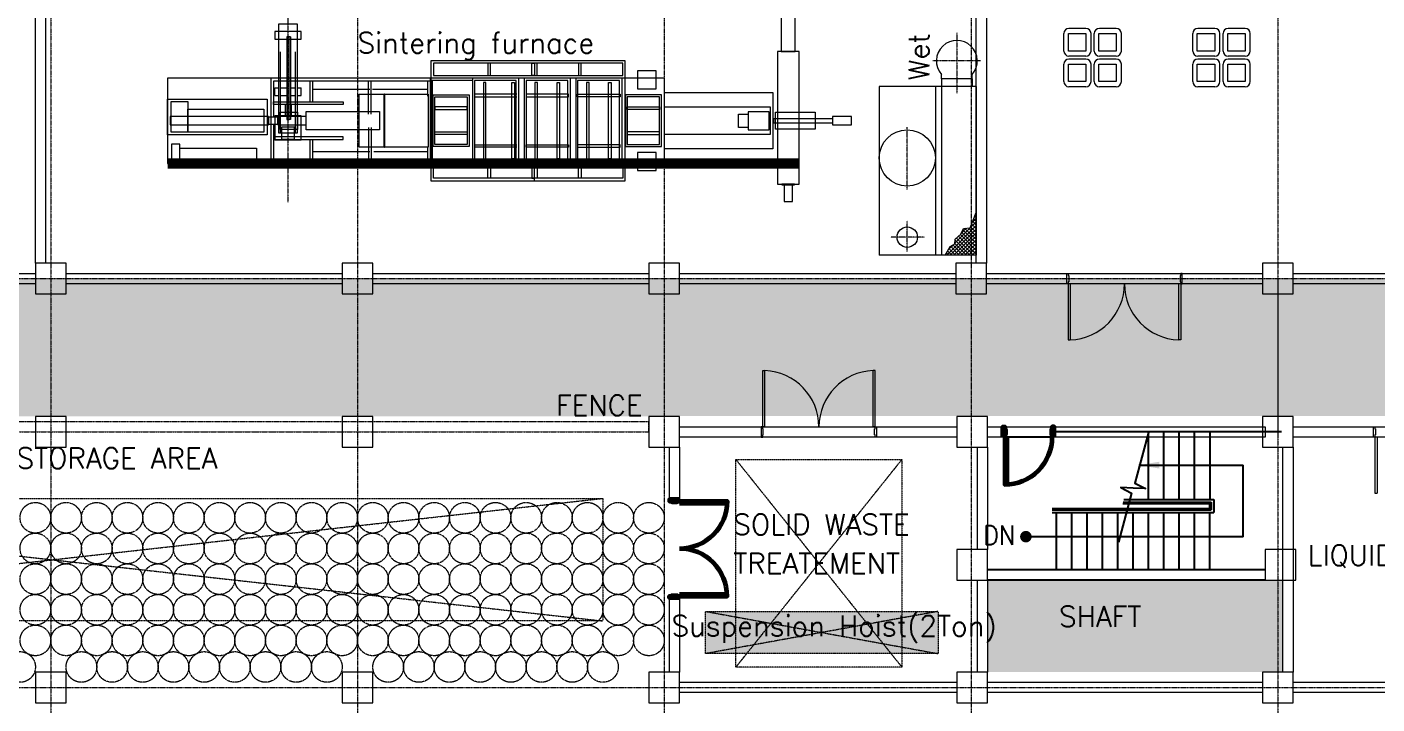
# Model space of a CAD drawing. Extents: x -59767 to 1106559, y -1290 to 1129522.
# Drawn here: x 73744 to 100148, y 266770 to 280020 of the extents above; entities that cross this region are included whole.
import ezdxf
from ezdxf.enums import TextEntityAlignment as Align

# ---------------------------------------------------------------- set-up
doc = ezdxf.new("R2010")
doc.units = 0
for name, pattern in [('CENTER', [2, 1.25, -0.25, 0.25, -0.25]), ('HID', [3, 2, -1]), ('PHANTOM', [2.5, 1.25, -0.25, 0.25, -0.25, 0.25, -0.25])]:
    doc.linetypes.add(name, pattern=pattern)
doc.layers.get('0').update_dxf_attribs({"linetype": 'CONTINUOUS', "lineweight": 9})
for name, color, linetype, lineweight in [('00_Crane', 1, 'CONTINUOUS', 15), ('100', 2, 'CONTINUOUS', 9), ('20', 1, 'CONTINUOUS', 9), ('COLUMN', 2, 'CONTINUOUS', 9), ('TEXT', 3, 'CONTINUOUS', 9), ('WALL', 7, 'CONTINUOUS', 9), ('WALL_200', 3, 'CONTINUOUS', 9), ('가는선', 1, 'CONTINUOUS', 9), ('가상선', 252, 'PHANTOM', 9), ('중간선', 5, 'CONTINUOUS', 9), ('중심선', 1, 'CENTER', 9)]:
    doc.layers.add(name, color=color, linetype=linetype, lineweight=lineweight)
doc.layers.add('HATCH', color=6, linetype='CONTINUOUS')
doc.styles.add('ROMANS', font='romans.shx', dxfattribs={"bigfont": 'whgtxt.shx'})
doc.styles.get("Standard").update_dxf_attribs({"font": 'romans.shx', "bigfont": 'whtgtxt.shx'})
pattern_1 = [(0, (0, 0), (12.7, 21.9970453), [0, -25.4])]

# ---------------------------------------------------------------- blocks, each defined once
blk = doc.blocks.new('column600')
at = {"layer": 'COLUMN', "linetype": 'Continuous'}
blk.add_lwpolyline([(-300, -300), (300, -300), (300, 300), (-300, 300)], close=True, dxfattribs=at)
blk = doc.blocks.new('*X71')
at = {"color": 0}
for p, q in [((10594, 10240), (10604, 10250)), ((10636, 10224), (10610, 10250)), ((10644, 10220), (10674, 10250)), ((10754, 10176), (10680, 10250)), ((10695, 10200), (10745, 10250)), ((10745, 10180), (10816, 10250)), ((11170, 9831), (10751, 10250)), ((10796, 10160), (10886, 10250)), ((11400, 9672), (10822, 10250)), ((10847, 10139), (10957, 10250)), ((10873, 10095), (11028, 10250)), ((10972, 9958), (10876, 10055)), ((10878, 10029), (11099, 10250)), ((11400, 9742), (10892, 10250)), ((10907, 9988), (11169, 10250)), ((10956, 9966), (11240, 10250)), ((11400, 9813), (10963, 10250)), ((11000, 9939), (11311, 10250)), ((11034, 9902), (11381, 10250)), ((11400, 9884), (11034, 10250)), ((11067, 9865), (11400, 10198)), ((11400, 9955), (11105, 10250)), ((11111, 9838), (11400, 10127)), ((11174, 9831), (11400, 10056)), ((11400, 10025), (11175, 10250)), ((11400, 10096), (11246, 10250)), ((11400, 10167), (11317, 10250)), ((11400, 10237), (11387, 10250)), ((11090, 9840), (11086, 9844)), ((11305, 9696), (11191, 9810)), ((11203, 9789), (11400, 9986)), ((11228, 9743), (11400, 9915)), ((11271, 9716), (11400, 9844)), ((11316, 9690), (11400, 9774)), ((11360, 9663), (11400, 9703))]:
    blk.add_line(p, q, dxfattribs=at)
blk = doc.blocks.new('A$C2DE71201')
at = {"color": 7, "lineweight": 60}
blk.add_line((0, 75), (-929, 75), dxfattribs=at)
blk.add_lwpolyline([(0, 35), (-930, 35, -0.414214), (0, 965, -0.414214)], format="xyb", dxfattribs=at)
for points in [[(0, 1000), (200, 1000), (200, 965), (150, 965), (150, 950), (50, 950), (50, 965), (0, 965)], [(0, 0), (200, 0), (200, 35), (150, 35), (150, 50), (50, 50), (50, 35), (0, 35)]]:
    blk.add_lwpolyline(points, close=True, dxfattribs=at)
blk.add_lwpolyline([(0, 35), (0, 75)], dxfattribs=at)
blk = doc.blocks.new('ARR')
blk.add_solid([(3, -0.5), (3, 0.5), (0, 0)])

msp = doc.modelspace()

# ---------------------------------------------------------------- hatches: boundary and pattern name
at = {"layer": '중간선', "transparency": 33554585}
h = msp.add_hatch(dxfattribs=at)
h.set_pattern_fill('DOTS', color=6, scale=100)
h.set_pattern_definition([(0, (227552.1, 300.01), (79.375, 158.75), [0, -158.75])])
edge = h.paths.add_edge_path()
edge.add_line((62208.2, 275094.9), (122858.2, 275094.9))
edge.add_line((122858.2, 275094.9), (122858.2, 289094.9))
edge.add_line((122858.2, 289094.9), (146256.8, 289094.9))
edge.add_line((146256.8, 289094.9), (146256.8, 286394.9))
edge.add_line((146256.8, 286394.9), (125558.2, 286394.9))
edge.add_line((125558.2, 286394.9), (125558.2, 267044.9))
edge.add_line((125558.2, 267044.9), (122858.2, 267044.9))
edge.add_line((122858.2, 267044.9), (122858.2, 272716.1))
edge.add_line((122858.2, 272716.1), (62208.5, 272694.8))
edge.add_line((62208.5, 272694.8), (62208.2, 275094.9))
at = {"layer": '중간선'}
h = msp.add_hatch(dxfattribs=at)
h.set_pattern_fill('TRIDOTS', color=1)
h.set_pattern_definition(pattern_1)
edge = h.paths.add_edge_path()
edge.add_line((62508.2, 274794.9), (123158.2, 274794.9))
edge.add_line((123158.2, 274794.9), (123158.2, 288794.9))
edge.add_line((123158.2, 288794.9), (146556.8, 288794.9))
edge.add_line((146556.8, 288794.9), (146556.8, 282394.9))
edge.add_line((146556.8, 282394.9), (125858.2, 282394.9))
edge.add_line((125858.2, 282394.9), (125858.2, 266744.9))
edge.add_line((125858.2, 266744.9), (123158.2, 266744.9))
edge.add_line((123158.2, 266744.9), (123158.2, 272416.1))
edge.add_line((123158.2, 272416.1), (62508.5, 272394.8))
edge.add_line((62508.5, 272394.8), (62508.2, 274794.8))
h = msp.add_hatch(dxfattribs=at)
h.set_pattern_fill('TRIDOTS', color=1)
h.set_pattern_definition(pattern_1)
edge = h.paths.add_edge_path()
edge.add_line((62508.2, 274794.9), (123158.2, 274794.9))
edge.add_line((123158.2, 274794.9), (123158.2, 288794.9))
edge.add_line((123158.2, 288794.9), (146556.8, 288794.9))
edge.add_line((146556.8, 288794.9), (146556.8, 282394.9))
edge.add_line((146556.8, 282394.9), (125858.2, 282394.9))
edge.add_line((125858.2, 282394.9), (125858.2, 266744.9))
edge.add_line((125858.2, 266744.9), (123158.2, 266744.9))
edge.add_line((123158.2, 266744.9), (123158.2, 272416.1))
edge.add_line((123158.2, 272416.1), (62508.5, 272394.8))
edge.add_line((62508.5, 272394.8), (62508.2, 274794.8))
h = msp.add_hatch(dxfattribs=at)
h.set_pattern_fill('ANGLE', color=1, scale=10)
h.set_pattern_definition([(0, (375, 194546.03), (0, 69.85), [50.8, -19.05]), (90, (375, 194546.03), (-69.85, 4e-15), [50.8, -19.05])])
h.paths.add_polyline_path([(92533.2, 269193.5), (92533.2, 267394.9), (98308.2, 267394.9), (98308.2, 269193.5)])
h = msp.add_hatch(color=1, dxfattribs=at)
h.dxf.hatch_style = 1
h.paths.add_polyline_path([(87014.2, 268582.6), (87014.2, 267755.7), (91564.8, 267755.7), (91564.8, 268582.6)])

# ---------------------------------------------------------------- linework, layer by layer
at = {"color": 7, "lineweight": 60}
for p, q in [((86508.2, 270700, -0.1), (87437.3, 270700, -0.1)), ((86508.2, 268920, -0.1), (87437.3, 268920, -0.1))]:
    msp.add_line(p, q, dxfattribs=at)
at = {"color": 7, "lineweight": 60, "elevation": -0.1}
for points in [[(86508.2, 270775), (86308.2, 270775), (86308.2, 270740), (86358.2, 270740), (86358.2, 270725), (86458.2, 270725), (86458.2, 270740), (86508.2, 270740)], [(86508.2, 268845), (86308.2, 268845), (86308.2, 268880), (86358.2, 268880), (86358.2, 268895), (86458.2, 268895), (86458.2, 268880), (86508.2, 268880)]]:
    msp.add_lwpolyline(points, close=True, dxfattribs=at)
for points in [[(86508.2, 270740), (87438.2, 270740, -0.4142136), (86508.2, 269810, -0.4142136)], [(86508.2, 268880), (87438.2, 268880, 0.4142136), (86508.2, 269810, 0.4142136)]]:
    msp.add_lwpolyline(points, format="xyb", dxfattribs=at)
for points in [[(86508.2, 270740), (86508.2, 270700)], [(86508.2, 268880), (86508.2, 268920)]]:
    msp.add_lwpolyline(points, dxfattribs=at)
at = {"layer": '00_Crane', "linetype": 'HID'}
for p, q in [((87607.3, 271556.2, -1), (90857.3, 267488.8)), ((87607.3, 267488.8), (90857.3, 271556.2, -1)), ((63437.1, 270794.8, -1), (85008.2, 268395.1, -1)), ((63503.6, 268395.1, -1), (85007.7, 270794.8, -1)), ((87014.2, 268582.6), (91564.8, 267755.7)), ((91564.8, 268582.6), (87014.2, 267755.7))]:
    msp.add_line(p, q, dxfattribs=at)
for points in [[(87607.3, 271556.2), (90857.3, 271556.2), (90857.3, 267488.8), (87607.3, 267488.8)], [(63437.1, 270794.8), (85007.7, 270794.8), (85007.7, 268395.1), (63437.1, 268395.1)], [(87014.2, 268582.6), (91564.8, 268582.6), (91564.8, 267755.7), (87014.2, 267755.7)]]:
    msp.add_lwpolyline(points, close=True, dxfattribs=at)
at = {"layer": '100'}
msp.add_line((92310.4, 278856.7), (92310.4, 275556.7), dxfattribs=at)
at = {"layer": '20'}
msp.add_lwpolyline([(91700.4, 275556.7), (91800.4, 275726.7), (91890.4, 275776.7), (91900.4, 275866.7), (92010.4, 275966.7), (92060.4, 276076.7), (92190.4, 276086.7), (92310.4, 276386.7), (92310.4, 275556.7), (91700.4, 275556.7)], dxfattribs=at)
at = {"layer": 'HATCH', "color": 7}
for p, q in [((92831.8, 272194.9), (92831.8, 271994.9)), ((93796.8, 271994.9), (92906.8, 271994.9)), ((98282.7, 272094.9), (93831.8, 272094.9)), ((95681, 270769.9), (95681, 272094.9)), ((95981, 270769.9), (95981, 272094.9)), ((96281, 270769.9), (96281, 272094.9)), ((96581, 270769.9), (96581, 272094.9)), ((96881, 272094.9), (96881, 270769.9)), ((95490.3, 271444.9), (97531, 271444.9)), ((97531, 270044.9), (97531, 271444.9)), ((86308.2, 270775, -0.1), (86508.2, 270775, -0.1)), ((95174.5, 270694.9), (96881, 270694.9)), ((95181.2, 270719.9), (96906, 270719.9)), ((95194.5, 270769.9), (96956, 270769.9)), ((96581, 270694.9), (96581, 270719.9)), ((96881, 270719.9), (96881, 270694.9)), ((96881, 270569.9), (96881, 270694.9)), ((96906, 270719.9), (96906, 270569.9)), ((96956, 270769.9), (96956, 270519.9)), ((93797.9, 270594.9), (96881, 270594.9)), ((93797.9, 270569.9), (96906, 270569.9)), ((93797.9, 270519.9), (96956, 270519.9)), ((93881, 269394.9), (93881, 270519.9)), ((94181, 269394.9), (94181, 270519.9)), ((94481, 269394.9), (94481, 270519.9)), ((94781, 269394.9), (94781, 270519.9)), ((95081, 269394.9), (95081, 270519.9)), ((95381, 269394.9), (95381, 270519.9)), ((95681, 269394.9), (95681, 270519.9)), ((95981, 269394.9), (95981, 270519.9)), ((96281, 269394.9), (96281, 270519.9)), ((96581, 270569.9), (96581, 270594.9)), ((96581, 269394.9), (96581, 270519.9)), ((96881, 269394.9), (96881, 270519.9)), ((97531, 270044.9), (93224.7, 270044.9)), ((97958.2, 269394.9), (92533.2, 269394.9)), ((97958.2, 269193.5, -0.9), (92533.2, 269193.5, -0.1)), ((86308.2, 268845, -0.1), (86508.2, 268845, -0.1))]:
    msp.add_line(p, q, dxfattribs=at)
msp.add_lwpolyline([(95685.7, 272111.3), (95413.4, 271095), (95621.2, 270984.7), (95381, 270994.8), (95140.7, 271004.8), (95348.5, 270894.5), (95092.4, 269938.6)], dxfattribs=at)
at = {"layer": 'HATCH', "color": 7, "const_width": 112.5}
msp.add_lwpolyline([(93337.2, 270044.9, -1), (93224.7, 270044.9, -1)], format="xyb", close=True, dxfattribs=at)
at = {"layer": 'WALL', "color": 0}
for p, q in [((94080.2, 275014.9), (94080.2, 275174.9)), ((96336.2, 275014.9), (96336.2, 275174.9)), ((94108.2, 274994.9), (94108.2, 273894.9)), ((94148.2, 274994.9), (94108.2, 274994.9)), ((94148.2, 274994.9), (94148.2, 273894.9)), ((96268.2, 274994.9), (96268.2, 273894.9)), ((96308.2, 274994.9), (96268.2, 274994.9)), ((96308.2, 274994.9), (96308.2, 273894.9)), ((94108.2, 273894.9), (94148.2, 273894.9)), ((96308.2, 273894.9), (96268.2, 273894.9)), ((88133.2, 272194.9), (88133.2, 273294.9)), ((88133.2, 273294.9), (88173.2, 273294.9)), ((88173.2, 272194.9), (88173.2, 273294.9)), ((90293.2, 272194.9), (90293.2, 273294.9)), ((90333.2, 273294.9), (90293.2, 273294.9)), ((90333.2, 272194.9), (90333.2, 273294.9)), ((88105.2, 272174.9), (88105.2, 272014.9)), ((88173.2, 272194.9), (88133.2, 272194.9)), ((90333.2, 272194.9), (90293.2, 272194.9)), ((90361.2, 272174.9), (90361.2, 272014.9)), ((100080.2, 272014.9), (100080.2, 272174.9)), ((100108.2, 271994.9), (100108.2, 270894.9)), ((100148.2, 271994.9), (100108.2, 271994.9)), ((100148.2, 271994.9), (100148.2, 270894.9)), ((100108.2, 270894.9), (100148.2, 270894.9))]:
    msp.add_line(p, q, dxfattribs=at)
for points in [[(94080.2, 274994.9), (94080.2, 275194.9), (94108.2, 275194.9), (94108.2, 275154.9), (94120.2, 275154.9), (94120.2, 275034.9), (94108.2, 275034.9), (94108.2, 274994.9)], [(96336.2, 274994.9), (96336.2, 275194.9), (96308.2, 275194.9), (96308.2, 275154.9), (96296.2, 275154.9), (96296.2, 275034.9), (96308.2, 275034.9), (96308.2, 274994.9)], [(88105.2, 272194.9), (88105.2, 271994.9), (88133.2, 271994.9), (88133.2, 272034.9), (88145.2, 272034.9), (88145.2, 272154.9), (88133.2, 272154.9), (88133.2, 272194.9)], [(90361.2, 272194.9), (90361.2, 271994.9), (90333.2, 271994.9), (90333.2, 272034.9), (90321.2, 272034.9), (90321.2, 272154.9), (90333.2, 272154.9), (90333.2, 272194.9)], [(100080.2, 271994.9), (100080.2, 272194.9), (100108.2, 272194.9), (100108.2, 272154.9), (100120.2, 272154.9), (100120.2, 272034.9), (100108.2, 272034.9), (100108.2, 271994.9)]]:
    msp.add_lwpolyline(points, close=True, dxfattribs=at)
for centre, start, end in [((94108.2, 274994.9), 272.08394, 0), ((96308.2, 274994.9), 180, 267.91606), ((88133.2, 272194.9), 0, 87.91606), ((90333.2, 272194.9), 92.08394, 180)]:
    msp.add_arc(centre, 1100, start, end, dxfattribs=at)
at = {"layer": 'WALL_200', "ltscale": 0.5}
for points in [[(74108.2, 281794.9), (74108.2, 275394.8), (73908.2, 275394.8), (73908.2, 281794.9)], [(92508.2, 281794.9), (92508.2, 275394.9), (92308.2, 275394.9), (92308.2, 281794.9)], [(72336.2, 275194.9), (73908.2, 275194.8), (73908.2, 274994.8), (72336.2, 274994.9)], [(74508.2, 275194.8), (79908.2, 275194.8), (79908.2, 274994.8), (74508.2, 274994.8)], [(80508.2, 275194.8), (85908.2, 275194.9), (85908.2, 274994.9), (80508.2, 274994.8)], [(86508.2, 275194.9), (91908.2, 275194.9), (91908.2, 274994.9), (86508.2, 274994.9)], [(92508.2, 275194.9), (97908.2, 275194.9), (97908.2, 274994.9), (92508.2, 274994.9)], [(98508.2, 275194.9), (103908.2, 275194.9), (103908.2, 274994.9), (98508.2, 274994.9)], [(86508.2, 272194.9), (91933.2, 272194.9), (91933.2, 271994.9), (86508.2, 271994.9)], [(92533.2, 272194.9), (97958.2, 272194.9), (97958.2, 271994.9), (92533.2, 271994.9)], [(92533.2, 272194.9), (97908.2, 272194.9), (97908.2, 271994.9), (92533.2, 271994.9)], [(98508.2, 272194.9), (103908.2, 272194.9), (103908.2, 271994.9), (98508.2, 271994.9)], [(86508.2, 271794.9), (86508.2, 270775), (86308.2, 270775), (86308.2, 271794.9)], [(92533.2, 271794.9), (92533.2, 269793.5), (92333.2, 269793.5), (92333.2, 271794.9)], [(98508.2, 271794.9), (98508.2, 267394.9), (98308.2, 267394.9), (98308.2, 271794.9)], [(86508.2, 267194.9), (91933.2, 267194.9), (91933.2, 266994.9), (86508.2, 266994.9)], [(92533.2, 267194.9), (97908.2, 267194.9), (97908.2, 266994.9), (92533.2, 266994.9)], [(98508.2, 267194.9), (103908.2, 267194.9), (103908.2, 266994.9), (98508.2, 266994.9)]]:
    msp.add_lwpolyline(points, close=True, dxfattribs=at)
at = {"layer": 'WALL_200', "ltscale": 0.5, "elevation": -0.1}
for points in [[(92533.2, 269193.5), (92533.2, 267394.9), (92333.2, 267394.9), (92333.2, 269193.5)], [(86508.2, 268845), (86508.2, 267394.9), (86308.2, 267394.9), (86308.2, 268845)]]:
    msp.add_lwpolyline(points, close=True, dxfattribs=at)
at = {"layer": '가상선', "lineweight": 9}
msp.add_lwpolyline([(62208.2, 272094.9), (85908.2, 272094.9), (85908.2, 272294.9), (62208.2, 272294.9)], close=True, dxfattribs=at)
at = {"layer": '가상선'}
for centre in [(73908.2, 270414.5), (74508.2, 270414.5), (75108.2, 270414.5), (75708.2, 270414.5), (76308.2, 270414.5), (76908.2, 270414.5), (77508.2, 270414.5), (78108.2, 270414.5), (78708.2, 270414.5), (79308.2, 270414.5), (79908.2, 270414.5), (80508.2, 270414.5), (81108.2, 270414.5), (81708.2, 270414.5), (82308.2, 270414.5), (82908.2, 270414.5), (83508.2, 270414.5), (84108.2, 270414.5), (84708.2, 270414.5), (85308.2, 270414.5), (85908.2, 270414.5), (73908.2, 269814.5), (74508.2, 269814.5), (75108.2, 269814.5), (75708.2, 269814.5), (76308.2, 269814.5), (76908.2, 269814.5), (77508.2, 269814.5), (78108.2, 269814.5), (78708.2, 269814.5), (79308.2, 269814.5), (79908.2, 269814.5), (80508.2, 269814.5), (81108.2, 269814.5), (81708.2, 269814.5), (82308.2, 269814.5), (82908.2, 269814.5), (83508.2, 269814.5), (84108.2, 269814.5), (84708.2, 269814.5), (85308.2, 269814.5), (85908.2, 269814.5), (73908.2, 269214.5), (74508.2, 269214.5), (75108.2, 269214.5), (75708.2, 269214.5), (76308.2, 269214.5), (76908.2, 269214.5), (77508.2, 269214.5), (78108.2, 269214.5), (78708.2, 269214.5), (79308.2, 269214.5), (79908.2, 269214.5), (80508.2, 269214.5), (81108.2, 269214.5), (81708.2, 269214.5), (82308.2, 269214.5), (82908.2, 269214.5), (83508.2, 269214.5), (84108.2, 269214.5), (84708.2, 269214.5), (85308.2, 269214.5), (85908.2, 269214.5), (73908.2, 268614.5), (74508.2, 268614.5), (75108.2, 268614.5), (75708.2, 268614.5), (76308.2, 268614.5), (76908.2, 268614.5), (77508.2, 268614.5), (78108.2, 268614.5), (78708.2, 268614.5), (79308.2, 268614.5), (79908.2, 268614.5), (80508.2, 268614.5), (81108.2, 268614.5), (81708.2, 268614.5), (82308.2, 268614.5), (82908.2, 268614.5), (83508.2, 268614.5), (84108.2, 268614.5), (84708.2, 268614.5), (85308.2, 268614.5), (85908.2, 268614.5), (73908.2, 268014.5), (74508.2, 268014.5), (75108.2, 268014.5), (75708.2, 268014.5), (76308.2, 268014.5), (76908.2, 268014.5), (77508.2, 268014.5), (78108.2, 268014.5), (78708.2, 268014.5), (79308.2, 268014.5), (79908.2, 268014.5), (80508.2, 268014.5), (81108.2, 268014.5), (81708.2, 268014.5), (82308.2, 268014.5), (82908.2, 268014.5), (83508.2, 268014.5), (84108.2, 268014.5), (84708.2, 268014.5), (85308.2, 268014.5), (85908.2, 268014.5), (73608.2, 267494.9), (74808.2, 267494.9), (75408.2, 267494.9), (76008.2, 267494.9), (76608.2, 267494.9), (77208.2, 267494.9), (77808.2, 267494.9), (78408.2, 267494.9), (79008.2, 267494.9), (79608.2, 267494.9), (80808.2, 267494.9), (81408.2, 267494.9), (82008.2, 267494.9), (82608.2, 267494.9), (83208.2, 267494.9), (83808.2, 267494.9), (84408.2, 267494.9), (85008.2, 267494.9)]:
    msp.add_circle(centre, 300, dxfattribs=at)
at = {"layer": '중간선'}
for p, q in [((94023.7, 279549.5), (94023.7, 279890.1)), ((94454.5, 279990.1), (94123.7, 279990.1)), ((94555.2, 279549.5), (94555.2, 279890.1)), ((94617.6, 279549.5), (94617.6, 279890.1)), ((95048.4, 279990.1), (94717.6, 279990.1)), ((95149.1, 279549.5), (95149.1, 279890.1)), ((96543.8, 279549.5), (96543.8, 279890.1)), ((96974.5, 279990.1), (96643.8, 279990.1)), ((97075.3, 279549.5), (97075.3, 279890.1)), ((97137.7, 279549.5), (97137.7, 279890.1)), ((97568.4, 279990.1), (97237.7, 279990.1)), ((97669.2, 279549.5), (97669.2, 279890.1)), ((78895.7, 279829.9), (78823.7, 279829.9)), ((78895.7, 279829.9), (78895.7, 278209.6)), ((78702.5, 277939.3), (78702.5, 279536.2)), ((78994.8, 277939.3), (78994.8, 279536.2)), ((94454.5, 279449.5), (94123.7, 279449.5)), ((94454.5, 279390.3), (94123.7, 279390.3)), ((95048.4, 279449.5), (94717.6, 279449.5)), ((95048.4, 279390.3), (94717.6, 279390.3)), ((96974.5, 279449.5), (96643.8, 279449.5)), ((96974.5, 279390.3), (96643.8, 279390.3)), ((97568.4, 279449.5), (97237.7, 279449.5)), ((97568.4, 279390.3), (97237.7, 279390.3)), ((83719.9, 279191.5), (83719.9, 279308.7)), ((83719.9, 279071.2), (83719.9, 279191.5)), ((94023.7, 278949.7), (94023.7, 279290.3)), ((94555.2, 278949.7), (94555.2, 279290.3)), ((94617.6, 278949.7), (94617.6, 279290.3)), ((95149.1, 278949.7), (95149.1, 279290.3)), ((96543.8, 278949.7), (96543.8, 279290.3)), ((97075.3, 278949.7), (97075.3, 279290.3)), ((97137.7, 278949.7), (97137.7, 279290.3)), ((97669.2, 278949.7), (97669.2, 279290.3)), ((78517.4, 277349.3), (78517.4, 279021.2)), ((81626.2, 278957.3), (78567.4, 278957.3)), ((78567.4, 278957.3), (78567.4, 278254)), ((78593.9, 278679.9), (78593.9, 278829.9)), ((78593.9, 278829.9), (78669.7, 278829.9)), ((78702.5, 278829.9), (78823.7, 278829.9)), ((78895.7, 278829.9), (78994.8, 278829.9)), ((79027.7, 278829.9), (79103.3, 278829.9)), ((79103.3, 278679.9), (79103.3, 278829.9)), ((79282.4, 278552.4), (79282.4, 278957.3)), ((79332.4, 278552.4), (79332.4, 278957.3)), ((80426.2, 278316.5), (80426.2, 278957.3)), ((80476.2, 278316.5), (80476.2, 278957.3)), ((81576.2, 278971.2), (81576.2, 278668.1)), ((81626.2, 279021.2), (81626.2, 277349.3)), ((82457.4, 278971.2), (81626.2, 278971.2)), ((81626.2, 278971.2), (81626.2, 278214.9)), ((81676.2, 277399.3), (81676.2, 278971.2)), ((82669.9, 278933.7), (82669.9, 277436.8)), ((82719.9, 278933.7), (82669.9, 278933.7)), ((82719.9, 277436.8), (82719.9, 278933.7)), ((83226.2, 277436.8), (83226.2, 278933.7)), ((83226.2, 278933.7), (83276.2, 278933.7)), ((83276.2, 278933.7), (83276.2, 277436.8)), ((92310.4, 278856.7), (90410.4, 278856.7)), ((90410.4, 278856.7), (90410.4, 275556.7)), ((91510.4, 278856.7), (91510.4, 275556.7)), ((91630.4, 279006.7), (91630.4, 279092.1)), ((92230.4, 279006.7), (91630.4, 279006.7)), ((91630.4, 279006.7), (91630.4, 278856.7)), ((91630.4, 278856.7), (91630.4, 275556.7)), ((92230.4, 279006.7), (92230.4, 279092.1)), ((92230.4, 279006.7), (92230.4, 278856.7)), ((94454.5, 278849.7), (94123.7, 278849.7)), ((95048.4, 278849.7), (94717.6, 278849.7)), ((96974.5, 278849.7), (96643.8, 278849.7)), ((97568.4, 278849.7), (97237.7, 278849.7)), ((78593.9, 278679.9), (78669.7, 278679.9)), ((78702.5, 278679.9), (78823.7, 278679.9)), ((78895.7, 278679.9), (78994.8, 278679.9)), ((79027.7, 278679.9), (79103.3, 278679.9)), ((80451.2, 278793.1), (79332.4, 278793.1)), ((81576.2, 278793.1), (80501.2, 278793.1)), ((83326.2, 278705.6), (82494.9, 278705.6)), ((82494.9, 278655.6), (83326.2, 278655.6)), ((78792.4, 278502.4), (78792.4, 278268.1)), ((78917.4, 278268.1), (78917.4, 278502.4)), ((78567.4, 278115.9), (78567.4, 277399.3)), ((78895.7, 278209.6), (78823.7, 278209.6)), ((80426.2, 278054), (80426.2, 277399.3)), ((80476.2, 278054), (80476.2, 277399.3)), ((79282.4, 277399.3), (79282.4, 277818.1)), ((79332.4, 277399.3), (79332.4, 277818.1)), ((80451.2, 277577.4), (79332.4, 277577.4)), ((81576.2, 277577.4), (80526.2, 277577.4)), ((81576.2, 277664.9), (81576.2, 277399.3)), ((82494.9, 277714.9), (83326.2, 277714.9)), ((83326.2, 277664.9), (82494.9, 277664.9)), ((81626.2, 277399.3), (78567.4, 277399.3)), ((82457.4, 277399.3), (81626.2, 277399.3)), ((82669.9, 277436.8), (82719.9, 277436.8)), ((83276.2, 277436.8), (83226.2, 277436.8)), ((83669.9, 277011.8), (83669.9, 277349.3)), ((83719.9, 277299.3), (83719.9, 277178.9)), ((83719.9, 277178.9), (83719.9, 277061.8)), ((92310.4, 275556.7), (90410.4, 275556.7))]:
    msp.add_line(p, q, dxfattribs=at)
at = {"layer": '중간선', "color": 2}
msp.add_line((98208.2, 275094.9), (98208.2, 272094.9), dxfattribs=at)
at = {"layer": '중간선'}
for points in [[(88767.3, 281381.9), (88497.3, 281381.9), (88497.3, 279542.6), (88767.3, 279542.6)], [(78594.1, 279779.9), (79103.5, 279779.9), (79103.5, 279929.9), (78594.1, 279929.9)], [(79027.7, 277939.3), (78669.7, 277939.3), (78669.7, 280079.9), (79027.7, 280079.9)], [(94113.7, 279890.1), (94454.5, 279890.1), (94454.5, 279549.5), (94113.7, 279549.5)], [(94707.6, 279890.1), (95048.4, 279890.1), (95048.4, 279549.5), (94707.6, 279549.5)], [(96633.8, 279890.1), (96974.5, 279890.1), (96974.5, 279549.5), (96633.8, 279549.5)], [(97227.7, 279890.1), (97568.4, 279890.1), (97568.4, 279549.5), (97227.7, 279549.5)], [(78823.7, 278209.6), (78873.7, 278209.6), (78873.7, 279829.9), (78823.7, 279829.9)], [(81644.9, 277011.8), (85444.9, 277011.8), (85444.9, 279358.7), (81644.9, 279358.7)], [(88419.8, 276941.1), (88844.8, 276941.1), (88844.8, 279542.6), (88419.8, 279542.6)], [(81694.9, 279071.2), (85394.9, 279071.2), (85394.9, 279308.7), (81694.9, 279308.7)], [(82757.4, 279071.2), (82807.4, 279071.2), (82807.4, 279308.7), (82757.4, 279308.7)], [(83669.9, 279071.2), (83619.9, 279071.2), (83619.9, 279308.7), (83669.9, 279308.7)], [(84532.4, 279071.2), (84582.4, 279071.2), (84582.4, 279308.7), (84532.4, 279308.7)], [(86052, 279161.8), (85686.8, 279161.8), (85686.8, 278808.6), (86052, 278808.6)], [(94113.7, 279290.3), (94454.5, 279290.3), (94454.5, 278949.7), (94113.7, 278949.7)], [(94707.6, 279290.3), (95048.4, 279290.3), (95048.4, 278949.7), (94707.6, 278949.7)], [(96633.8, 279290.3), (96974.5, 279290.3), (96974.5, 278949.7), (96633.8, 278949.7)], [(97227.7, 279290.3), (97568.4, 279290.3), (97568.4, 278949.7), (97227.7, 278949.7)], [(86213.7, 279021.2), (76492.4, 279021.2), (76492.4, 277349.3), (86213.7, 277349.3)], [(82457.4, 277349.3), (83363.7, 277349.3), (83363.7, 279021.2), (82457.4, 279021.2)], [(82494.9, 277386.8), (83313.7, 277386.8), (83313.7, 278971.2), (82494.9, 278971.2)], [(83466.8, 277349.3), (84373.1, 277349.3), (84373.1, 279021.2), (83466.8, 279021.2)], [(83504.3, 277386.8), (84323.1, 277386.8), (84323.1, 278971.2), (83504.3, 278971.2)], [(83729.3, 277436.8), (83729.3, 278933.7), (83679.3, 278933.7), (83679.3, 277436.8)], [(84110.6, 277436.8), (84110.6, 278933.7), (84160.6, 278933.7), (84160.6, 277436.8)], [(84476.2, 277349.3), (85382.4, 277349.3), (85382.4, 279021.2), (84476.2, 279021.2)], [(84513.7, 277386.8), (85332.4, 277386.8), (85332.4, 278971.2), (84513.7, 278971.2)], [(84738.7, 277436.8), (84738.7, 278933.7), (84688.7, 278933.7), (84688.7, 277436.8)], [(85119.9, 277436.8), (85119.9, 278933.7), (85169.9, 278933.7), (85169.9, 277436.8)], [(76490.2, 278610.2), (78440.3, 278610.2), (78440.3, 277910.2), (76490.2, 277910.2)], [(80238.7, 278705.5), (81588.7, 278705.5), (81588.7, 277664.9), (80238.7, 277664.9)], [(80738.7, 277658.7), (80732.4, 277658.7), (80732.4, 278711.8), (80738.7, 278711.8)], [(82391.8, 277680.6), (81685.6, 277680.6), (81685.6, 278689.9), (82391.8, 278689.9)], [(82354.3, 277718.1), (81723.1, 277718.1), (81723.1, 278652.4), (82354.3, 278652.4)], [(83504.3, 278655.6), (84335.6, 278655.6), (84335.6, 278705.6), (83504.3, 278705.6)], [(85344.9, 278655.6), (84513.7, 278655.6), (84513.7, 278705.6), (85344.9, 278705.6)], [(86154.3, 278689.9), (85448.1, 278689.9), (85448.1, 277680.6), (86154.3, 277680.6)], [(85485.6, 277718.1), (86116.8, 277718.1), (86116.8, 278652.4), (85485.6, 278652.4)], [(86213.7, 278736.8), (88332.3, 278736.5), (88332.3, 277633.4), (86213.7, 277633.7)], [(76565.8, 278560.2), (76890.8, 278560.2), (76890.8, 277960.2), (76565.8, 277960.2)], [(78378.3, 277960.2), (76890.8, 277960.2), (76890.8, 278410.2), (78378.3, 278410.2)], [(78567.4, 278502.4), (78567.4, 278552.4), (79926.2, 278552.4), (79926.2, 278502.4)], [(79201.3, 278366.5), (80635.6, 278366.5), (80635.6, 278004), (79201.3, 278004)], [(81723.1, 278405.6), (82354.3, 278405.6), (82354.3, 278455.6), (81723.1, 278455.6)], [(86116.8, 278405.6), (85485.6, 278405.6), (85485.6, 278455.6), (86116.8, 278455.6)], [(86213.8, 278455.6), (88282.3, 278455.6), (88282.3, 277915), (86213.7, 277915)], [(87657.4, 278316.5), (87846.8, 278316.5), (87846.8, 278054), (87657.4, 278054)], [(88260.5, 278361.8), (87846.8, 278361.8), (87846.8, 278008.7), (88260.5, 278008.7)], [(88382.3, 278350.9), (89157.3, 278350.9), (89157.3, 278019.6), (88382.3, 278019.6)], [(78467.4, 278264.6), (76542.4, 278264.6), (76542.4, 278105.9), (78467.4, 278105.9)], [(78650.2, 278254), (78467.4, 278254), (78467.4, 278115.9), (78650.2, 278115.9)], [(78593.9, 277814.3), (79103.3, 277814.3), (79103.3, 278279.9), (78593.9, 278279.9)], [(79201.3, 278268.1), (78650.2, 278268.1), (78650.2, 278102.4), (79201.3, 278102.4)], [(78723.7, 277823.7), (78973.7, 277823.7), (78973.7, 278061.2), (78723.7, 278061.2)], [(88350.8, 278230), (89496.3, 278230), (89496.3, 278139), (88350.8, 278139)], [(89869.3, 278269.6), (89496.3, 278269.6), (89496.3, 278104), (89869.3, 278104)], [(78567.4, 277868.1), (78567.4, 277818.1), (79926.2, 277818.1), (79926.2, 277868.1)], [(81723.1, 277964.9), (82354.3, 277964.9), (82354.3, 277914.9), (81723.1, 277914.9)], [(86116.8, 277964.9), (85485.6, 277964.9), (85485.6, 277914.9), (86116.8, 277914.9)], [(76731.2, 277724.9), (76568.7, 277724.9), (76568.7, 277354.6), (76731.2, 277354.6)], [(76731.2, 277650.9), (78229.9, 277650.9), (78229.9, 277350.9), (76731.2, 277350.9)], [(83504.3, 277714.9), (84335.6, 277714.9), (84335.6, 277664.9), (83504.3, 277664.9)], [(85344.9, 277714.9), (84513.7, 277714.9), (84513.7, 277664.9), (85344.9, 277664.9)], [(85686.8, 277208.7), (86052, 277208.7), (86052, 277561.9), (85686.8, 277561.9)], [(81694.9, 277299.3), (85394.9, 277299.3), (85394.9, 277061.8), (81694.9, 277061.8)], [(82757.4, 277299.3), (82807.4, 277299.3), (82807.4, 277061.8), (82757.4, 277061.8)], [(83669.9, 277299.3), (83619.9, 277299.3), (83619.9, 277061.8), (83669.9, 277061.8)], [(84532.4, 277299.3), (84582.4, 277299.3), (84582.4, 277061.8), (84532.4, 277061.8)], [(88507.3, 276928.6), (88757.3, 276928.6), (88757.3, 276941.1), (88507.3, 276941.1)], [(88551, 276602.9), (88713.5, 276602.9), (88713.5, 276928.6), (88551, 276928.6)]]:
    msp.add_lwpolyline(points, close=True, dxfattribs=at)
msp.add_lwpolyline([(78686.2, 278184.6), (78686.2, 278354.9), (79036.2, 278354.9), (79036.2, 278014.3), (78686.2, 278014.3), (78686.2, 278184.6)], dxfattribs=at)
at = {"layer": '중간선', "color": 2, "linetype": 'CENTER', "ltscale": 500, "const_width": 200}
msp.add_lwpolyline([(76492.4, 277349.3), (88844.8, 277349.3)], dxfattribs=at)
at = {"layer": '중간선'}
for centre, radius in [((90960.4, 277456.7), 550), ((90960.4, 275906.7), 200)]:
    msp.add_circle(centre, radius, dxfattribs=at)
for centre, radius, start, end in [((94123.7, 279890.1), 100, 90, 180), ((94454.5, 279890.1), 100, 0, 90), ((94717.6, 279890.1), 100, 90, 180), ((95048.4, 279890.1), 100, 0, 90), ((96643.8, 279890.1), 100, 90, 180), ((96974.5, 279890.1), 100, 0, 90), ((97237.7, 279890.1), 100, 90, 180), ((97568.4, 279890.1), 100, 0, 90), ((91930.4, 279356.7), 400, 318.59038, 221.40962), ((94123.7, 279549.5), 100, 180, 270), ((94123.7, 279290.3), 100, 90, 180), ((94454.5, 279549.5), 100, 270, 0), ((94454.5, 279290.3), 100, 0, 90), ((94717.6, 279549.5), 100, 180, 270), ((94717.6, 279290.3), 100, 90, 180), ((95048.4, 279549.5), 100, 270, 0), ((95048.4, 279290.3), 100, 0, 90), ((96643.8, 279549.5), 100, 180, 270), ((96643.8, 279290.3), 100, 90, 180), ((96974.5, 279549.5), 100, 270, 0), ((96974.5, 279290.3), 100, 0, 90), ((97237.7, 279549.5), 100, 180, 270), ((97237.7, 279290.3), 100, 90, 180), ((97568.4, 279549.5), 100, 270, 0), ((97568.4, 279290.3), 100, 0, 90), ((94123.7, 278949.7), 100, 180, 270), ((94454.5, 278949.7), 100, 270, 0), ((94717.6, 278949.7), 100, 180, 270), ((95048.4, 278949.7), 100, 270, 0), ((96643.8, 278949.7), 100, 180, 270), ((96974.5, 278949.7), 100, 270, 0), ((97237.7, 278949.7), 100, 180, 270), ((97568.4, 278949.7), 100, 270, 0)]:
    msp.add_arc(centre, radius, start, end, dxfattribs=at)
at = {"layer": '중심선'}
for p, q in [((74208.2, 303942.2), (74208.2, 240444.9)), ((80208.2, 303942.2), (80208.2, 240444.9)), ((86208.2, 303942.2), (86208.2, 240444.9)), ((92208.2, 303942.2), (92208.2, 240444.9)), ((98208.2, 303942.2), (98208.2, 240444.9)), ((78848.7, 280307.4), (78848.7, 276590)), ((91930.4, 279906.7), (91930.4, 278726.7)), ((92390.4, 279356.7), (91460.4, 279356.7)), ((90960.4, 276836.7), (90960.4, 278056.7)), ((90960.4, 275626.7), (90960.4, 276226.7)), ((91300.4, 275906.7), (90640.4, 275906.7)), ((62208.2, 275094.9), (154858.2, 275094.9)), ((62208.2, 267094.9), (154858.2, 267094.9))]:
    msp.add_line(p, q, dxfattribs=at)

# ---------------------------------------------------------------- block references
at = {"layer": 'COLUMN', "linetype": 'Continuous'}
for p in [(74208.2, 275094.8), (80208.2, 275094.8), (86208.2, 275094.9), (92208.2, 275094.9), (98208.2, 275094.9), (74208.2, 272094.8), (80208.2, 272094.8), (86208.2, 272094.9), (92233.2, 272094.9), (98208.2, 272094.9), (92233.2, 269493.5, -0.1), (98258.2, 269493.5), (74208.2, 267094.9), (80208.2, 267094.9), (86208.2, 267094.9), (92233.2, 267094.9), (98208.2, 267094.9)]:
    msp.add_blockref('column600', p, dxfattribs=at)
at = {"layer": 'HATCH', "color": 7, "xscale": -1, "rotation": 270}
msp.add_blockref('A$C2DE71201', (92831.8, 271994.9), dxfattribs=at)
at = {"layer": 'HATCH', "color": 7, "xscale": 133.3333333333333, "yscale": 133.3333333333333, "zscale": 133.3333333333333}
msp.add_blockref('ARR', (95490.3, 271444.9), dxfattribs=at)
at = {"layer": '가는선', "rotation": 270}
msp.add_blockref('*X71', (82060.4, 286956.7), dxfattribs=at)

# ---------------------------------------------------------------- texts
at = {"layer": 'HATCH', "color": 7, "style": 'ROMANS', "width": 0.9}
msp.add_text('DN', height=375, dxfattribs=at).set_placement((92445.6, 269886.5))
at = {"layer": 'TEXT', "lineweight": 9}
msp.add_text('Wet separator', height=400, rotation=90, dxfattribs=at).set_placement((91389.5, 278974.3))
for s, p in [('Sintering furnace', (80208.2, 279508.8)), ('FENCE', (84087.6, 272414.3)), ('SHAFT', (93928.5, 268283))]:
    msp.add_text(s, height=400, dxfattribs=at).set_placement(p)
for s, p in [('SOILD WASTE TREATMENT & STORAGE AREA', (65895.3, 271260.6)), ('SOLID WASTE ', (87559.5, 269962.3)), ('LIQUID WASTE TREATEMENT', (98791, 269358.7)), ('TREATEMENT', (87559.5, 269203.1)), ('Suspension Hoist(2Ton)', (86348.3, 267979.5))]:
    msp.add_text(s, height=400, dxfattribs=at).set_placement(p, align=Align.BOTTOM_LEFT)

doc.saveas('drawing.dxf')
